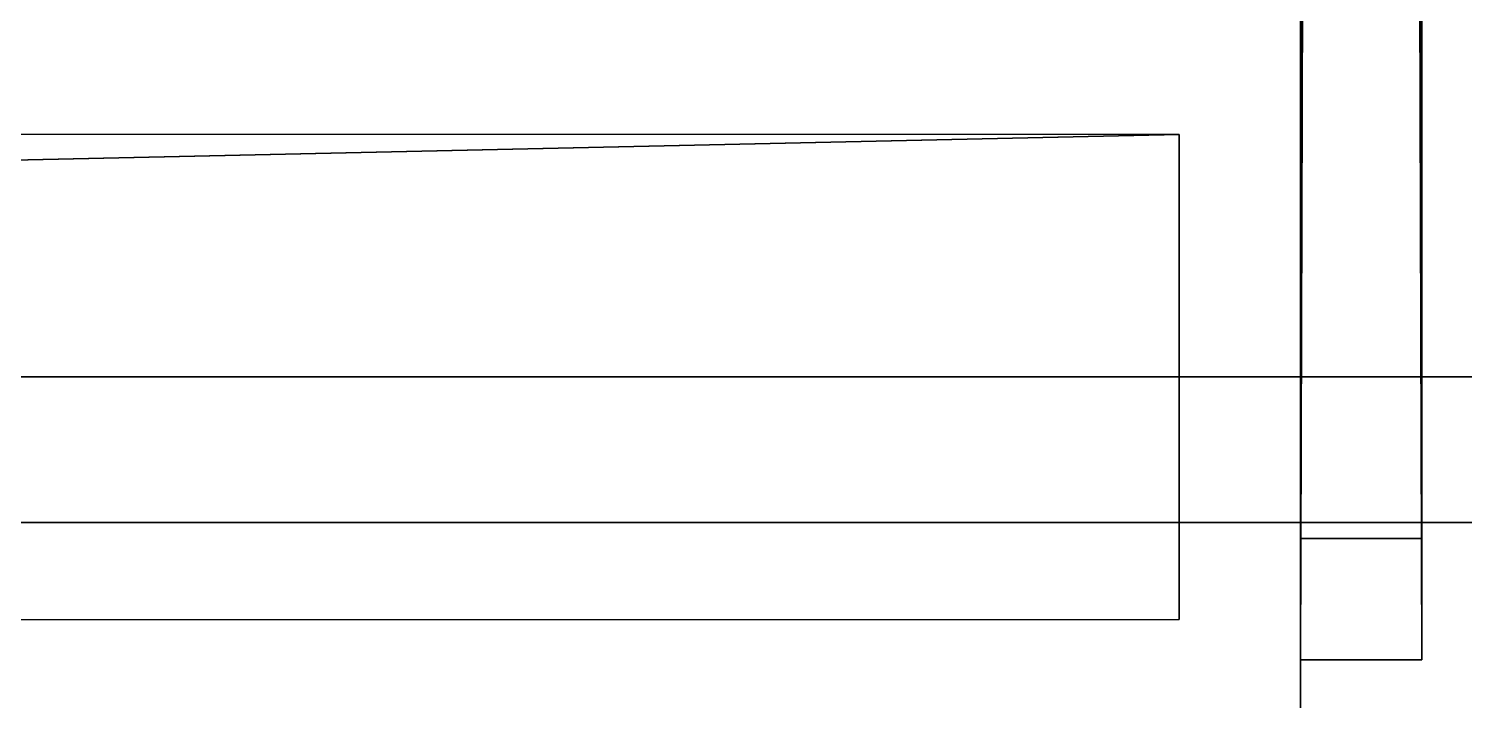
# Model space of a CAD drawing. Extents: x -93 to 34039, y -1114 to 8560.
# Drawn here: x 518.55 to 554.05, y 971.1 to 987.72 of the extents above; entities that cross this region are included whole.
import ezdxf

# ---------------------------------------------------------------- set-up
doc = ezdxf.new("R2010")
doc.units = 0
doc.layers.get('0').update_dxf_attribs({"color": 13, "linetype": 'CONTINUOUS'})
for name, color, linetype in [('____03_2____', 190, 'CONTINUOUS'), ('____03_2_____', 252, 'CONTINUOUS'), ('_____18________2____', 34, 'CONTINUOUS'), ('_____18________2_____', 22, 'CONTINUOUS'), ('_SYSTEM__CT_MODE', 252, 'CONTINUOUS'), ('_SYSTEM__RG_COLOR', 36, 'CONTINUOUS'), ('_SYSTEM__SKALER', 134, 'CONTINUOUS'), ('TEMP', 36, 'CONTINUOUS')]:
    doc.layers.add(name, color=color, linetype=linetype)

# ---------------------------------------------------------------- blocks, each defined once
blk = doc.blocks.new('TELO_95')
for p, q in [((0, 970), (0, 0)), ((0, 970, 18), (0, 0, 18))]:
    blk.add_line(p, q)
mesh = blk.add_polyface()
corners = [(568, 970), (0, 0), (0, 970), (568, 0)]
mesh.append_faces([[corners[k] for k in face] for face in [(0, 1, 2), (1, 0, 3)]], dxfattribs={"vtx0": -1})
mesh = blk.add_polyface()
corners = [(568, 0, 18), (0, 970, 18), (0, 0, 18), (568, 970, 18)]
mesh.append_faces([[corners[k] for k in face] for face in [(0, 1, 2), (1, 0, 3)]], dxfattribs={"vtx0": -1})
blk = doc.blocks.new('M_K_LEFT')
for p, q in [((0, 515, 5), (0, 0, 5)), ((0, 0, -5), (0, 515, -5))]:
    blk.add_line(p, q)
mesh = blk.add_polyface()
corners = [(0, 515, 5), (0, 0, -5), (0, 0, 5), (0, 515, -5)]
mesh.append_faces([[corners[k] for k in face] for face in [(0, 1, 2), (1, 0, 3)]], dxfattribs={"vtx0": -1})
blk = doc.blocks.new('KR_L')
at = {"color": 250}
for p, q in [((0, 500), (0, 0)), ((0, 0, 16), (0, 500, 16))]:
    blk.add_line(p, q, dxfattribs=at)
mesh = blk.add_polyface()
corners = [(0, 500, 16), (0, 0), (0, 0, 16), (0, 500)]
mesh.append_faces([[corners[k] for k in face] for face in [(0, 1, 2), (1, 0, 3)]], dxfattribs={"vtx0": -1})
blk = doc.blocks.new('KR_35')
at = {"yscale": 1.94, "zscale": 1.125}
blk.add_blockref('KR_L', (0, 0), dxfattribs=at)
blk = doc.blocks.new('LL')
at = {"color": 250}
for p, q in [((0, 300, 16), (0, 0, 16)), ((0, 300, 8), (0, 0, 8)), ((0, 300), (0, 0))]:
    blk.add_line(p, q, dxfattribs=at)
blk = doc.blocks.new('RAM_PANEL_95')
at = {"color": 250}
for p, q in [((0, 970), (0, 0)), ((0, 970, 18), (0, 0, 18))]:
    blk.add_line(p, q, dxfattribs=at)
for name in ['TELO_95', 'KR_35']:
    blk.add_blockref(name, (0, 0))
at = {"layer": '_SYSTEM__CT_MODE', "yscale": 3.233333333333332, "zscale": 1.125}
blk.add_blockref('LL', (0, 0), dxfattribs=at)
at = {"layer": '_SYSTEM__RG_COLOR', "color": 1, "yscale": 1.871844660194175, "zscale": 1.2}
blk.add_blockref('M_K_LEFT', (3, 3, 9), dxfattribs=at)
blk = doc.blocks.new('PANEL_G_34')
for p, q in [((-5, 440), (-5, 0)), ((5, 440), (-5, 440)), ((5, 0), (5, 440))]:
    blk.add_line(p, q)
blk.add_blockref('RAM_PANEL_95', (0, 0))
mesh = blk.add_polyface()
corners = [(5, 0), (-5, 440), (-5, 0), (5, 440)]
mesh.append_faces([[corners[k] for k in face] for face in [(0, 1, 2), (1, 0, 3)]], dxfattribs={"vtx0": -1})
blk = doc.blocks.new('RAM_PANEL_1')
at = {"layer": '_SYSTEM__RG_COLOR', "yscale": 2.25909090909091}
blk.add_blockref('PANEL_G_34', (8, 3, 3), dxfattribs=at)
blk = doc.blocks.new('PANEL_V')
blk.add_blockref('RAM_PANEL_1', (0, 0))
blk = doc.blocks.new('RAM_PANEL_7')
at = {"layer": '_SYSTEM__RG_COLOR', "yscale": 2.25909090909091}
blk.add_blockref('PANEL_G_34', (8, 3, 3), dxfattribs=at)
blk = doc.blocks.new('PANEL_V_1')
blk.add_blockref('RAM_PANEL_7', (0, 0))
blk = doc.blocks.new('RAM_PANEL_47')
at = {"layer": '_SYSTEM__RG_COLOR', "xscale": 1.2, "yscale": 1.236363636363636}
blk.add_blockref('PANEL_G_34', (9, 3, 3), dxfattribs=at)
blk = doc.blocks.new('PANEL_V_33')
blk.add_blockref('RAM_PANEL_47', (0, 0))
blk = doc.blocks.new('V_MAR')
for p, q in [((294, 8), (0, 8)), ((0, 8), (0, -8)), ((294, -8), (0, -8))]:
    blk.add_line(p, q)
mesh = blk.add_polyface()
corners = [(294, -8), (0, 8), (0, -8), (294, 8)]
mesh.append_faces([[corners[k] for k in face] for face in [(0, 1, 2), (1, 0, 3)]], dxfattribs={"vtx0": -1})
blk = doc.blocks.new('L_MAR')
for p, q in [((0, 8), (0, -8)), ((0, 8, 594), (0, -8, 594)), ((0, 8, 594), (0, 8)), ((0, -8, 594), (0, -8))]:
    blk.add_line(p, q)
mesh = blk.add_polyface()
corners = [(0, 8, 594), (0, -8), (0, -8, 594), (0, 8)]
mesh.append_faces([[corners[k] for k in face] for face in [(0, 1, 2), (1, 0, 3)]], dxfattribs={"vtx0": -1})
blk = doc.blocks.new('N_MAR')
for p, q in [((0, 8), (294, 8)), ((0, -8), (0, 8)), ((0, -8), (294, -8))]:
    blk.add_line(p, q)
mesh = blk.add_polyface()
corners = [(294, 8), (0, -8), (0, 8), (294, -8)]
mesh.append_faces([[corners[k] for k in face] for face in [(0, 1, 2), (1, 0, 3)]], dxfattribs={"vtx0": -1})
blk = doc.blocks.new('_1')
at = {"color": 250}
for p, q in [((5, 0, 5), (7.003, 0, 5)), ((5, 0, -5), (5, 0, 5)), ((7.003, 0, -5), (5, 0, -5)), ((7.003, 0, 1.154), (20.152, 0, 1.154)), ((7.003, 0, 5), (7.003, 0, 1.154)), ((24.684, 0, -1.228), (7.003, 0, -1.228)), ((7.003, 0, -1.228), (7.003, 0, -5)), ((20.152, 0, 1.154), (20.152, 0, 5)), ((20.152, 0, 5), (21.943, 0, 5)), ((23.915, 0, 0.814), (24.684, 0, 0.695)), ((24.684, 0, 0.695), (24.684, 0, -1.228))]:
    blk.add_line(p, q, dxfattribs=at)
blk.add_polyline3d([(21.943, 0, 5), (22.082, 0, 3.325), (22.484, 0, 1.973), (23.32, 0, 1.073), (23.915, 0, 0.814)], dxfattribs=at)
blk = doc.blocks.new('MARKER_TEKSTUR_F')
for p, q in [((300, 16, 600), (0, 16, 600)), ((0, 16, 600), (0, 16)), ((0, 16), (300, 16)), ((0, 0), (300, 0)), ((0, 0, 600), (0, 0)), ((300, 0, 600), (0, 0, 600))]:
    blk.add_line(p, q)
blk = doc.blocks.new('SKALER_4')
for p, q in [((0, 0), (1, 0)), ((0, 0, 1), (0, 0)), ((1, 0, 1), (0, 0, 1)), ((1, 0), (1, 0, 1))]:
    blk.add_line(p, q)
blk = doc.blocks.new('TELO_F_17')
for p, q in [((0, 3), (2096, 3)), ((2096, 3, 966), (0, 3, 966)), ((0, 3, 966), (0, 3)), ((0, 3, 966), (0, 0, 966)), ((0, 0), (0, 3)), ((2096, 3), (2096, 3, 966)), ((2096, 3, 966), (2096, 0, 966)), ((2096, 3), (2096, 0)), ((2096, 0, 966), (0, 0, 966)), ((0, 0), (2096, 0)), ((0, 0, 966), (0, 0)), ((2096, 0), (2096, 0, 966))]:
    blk.add_line(p, q)
at = {"layer": '_SYSTEM__SKALER', "xscale": 6.986666666666665, "zscale": 1.609999999999999}
blk.add_blockref('SKALER_4', (0, 0), dxfattribs=at)
mesh = blk.add_polyface()
corners = [(0, 3, 966), (2096, 3), (0, 3), (2096, 3, 966)]
mesh.append_faces([[corners[k] for k in face] for face in [(0, 1, 2), (1, 0, 3)]], dxfattribs={"vtx0": -1})
mesh = blk.add_polyface()
corners = [(2096, 0, 966), (0, 3, 966), (0, 0, 966), (2096, 3, 966)]
mesh.append_faces([[corners[k] for k in face] for face in [(0, 1, 2), (1, 0, 3)]], dxfattribs={"vtx0": -1})
mesh = blk.add_polyface()
corners = [(0, 3, 966), (0, 0), (0, 0, 966), (0, 3)]
mesh.append_faces([[corners[k] for k in face] for face in [(0, 1, 2), (1, 0, 3)]], dxfattribs={"vtx0": -1})
mesh = blk.add_polyface()
corners = [(2096, 3), (0, 0), (0, 3), (2096, 0)]
mesh.append_faces([[corners[k] for k in face] for face in [(0, 1, 2), (1, 0, 3)]], dxfattribs={"vtx0": -1})
mesh = blk.add_polyface()
corners = [(2096, 3), (2096, 0, 966), (2096, 0), (2096, 3, 966)]
mesh.append_faces([[corners[k] for k in face] for face in [(0, 1, 2), (1, 0, 3)]], dxfattribs={"vtx0": -1})
mesh = blk.add_polyface()
corners = [(2096, 0), (0, 0, 966), (0, 0), (2096, 0, 966)]
mesh.append_faces([[corners[k] for k in face] for face in [(0, 1, 2), (1, 0, 3)]], dxfattribs={"vtx0": -1})
blk = doc.blocks.new('RAMKA_PANEL_F_16')
for p, q in [((0, 0), (0, 3)), ((0, 0, 2096), (0, 3, 2096))]:
    blk.add_line(p, q)
at = {"extrusion": (1, 0, 6.12323e-17), "rotation": 270}
blk.add_blockref('TELO_F_17', (0, 2096), dxfattribs=at)
at = {"layer": '_SYSTEM__CT_MODE', "xscale": 3.22, "yscale": 0.1875, "zscale": 3.493333333333334}
blk.add_blockref('MARKER_TEKSTUR_F', (0, 0), dxfattribs=at)
at = {"layer": '_SYSTEM__CT_MODE', "xscale": 1.016064487580898}
blk.add_blockref('_1', (0, 0, 1048), dxfattribs=at)
at = {"layer": '_SYSTEM__RG_COLOR', "xscale": 3.26530612244898}
for name, p, yscale in [('V_MAR', (3, 1.5, 2093), 0.1874999999999999), ('N_MAR', (3, 1.5, 3), 0.1874999999999998)]:
    blk.add_blockref(name, p, dxfattribs=dict(at, yscale=yscale))
at = {"layer": '_SYSTEM__RG_COLOR', "yscale": 0.1874999999999999, "zscale": 3.518518518518519}
blk.add_blockref('L_MAR', (3, 1.5, 3), dxfattribs=at)
blk = doc.blocks.new('PANEL_F_16')
blk.add_blockref('RAMKA_PANEL_F_16', (0, 0))
blk = doc.blocks.new('MARKER_TEKSTUR')
for p, q in [((16, 500), (0, 500)), ((16, 500, 700), (0, 500, 700))]:
    blk.add_line(p, q)
blk = doc.blocks.new('M_K_ZAD')
for p, q in [((5, 0, 640), (-5, 0, 640)), ((-5, 0, 640), (-5, 0)), ((-5, 0), (5, 0)), ((5, 0), (5, 0, 640))]:
    blk.add_line(p, q)
mesh = blk.add_polyface()
corners = [(5, 0), (-5, 0, 640), (-5, 0), (5, 0, 640)]
mesh.append_faces([[corners[k] for k in face] for face in [(0, 1, 2), (1, 0, 3)]], dxfattribs={"vtx0": -1})
blk = doc.blocks.new('M_K_VERH')
for p, q in [((-5, 440), (-5, 0)), ((5, 440), (-5, 440)), ((5, 0), (5, 440))]:
    blk.add_line(p, q)
mesh = blk.add_polyface()
corners = [(5, 0), (-5, 440), (-5, 0), (5, 440)]
mesh.append_faces([[corners[k] for k in face] for face in [(0, 1, 2), (1, 0, 3)]], dxfattribs={"vtx0": -1})
blk = doc.blocks.new('N_1')
for p, q in [((0, 500), (8, 500)), ((8, 0), (8, 500)), ((8, 500), (16, 500))]:
    blk.add_line(p, q)
blk = doc.blocks.new('RAM_PANEL_44')
for p, q in [((0, 550), (18, 550)), ((0, 550, 830), (18, 550, 830))]:
    blk.add_line(p, q)
at = {"layer": '_SYSTEM__CT_MODE', "xscale": 1.124999999999999, "yscale": 1.100000000000078, "zscale": 1.185714285714242}
blk.add_blockref('MARKER_TEKSTUR', (0, 0), dxfattribs=at)
at = {"layer": '_SYSTEM__CT_MODE', "xscale": 1.125, "yscale": 1.1}
blk.add_blockref('N_1', (0, 0), dxfattribs=at)
at = {"layer": '_SYSTEM__RG_COLOR', "color": 1, "xscale": 1.2, "yscale": 1.236363636363636}
blk.add_blockref('PANEL_G_34', (9, 3, 3), dxfattribs=at)
at = {"layer": '_SYSTEM__RG_COLOR', "xscale": 1.2, "zscale": 1.287499999999949}
blk.add_blockref('M_K_ZAD', (9, 547, 3), dxfattribs=at)
at = {"layer": '_SYSTEM__RG_COLOR', "xscale": 1.2, "yscale": 1.236363636363636}
blk.add_blockref('M_K_VERH', (9, 3, 827), dxfattribs=at)
blk = doc.blocks.new('PANEL_V_32')
blk.add_blockref('RAM_PANEL_44', (0, 0))
blk = doc.blocks.new('RAM_PANEL_51')
for p, q in [((0, 550), (18, 550)), ((0, 550, 2100), (18, 550, 2100))]:
    blk.add_line(p, q)
at = {"layer": '_SYSTEM__CT_MODE', "xscale": 1.124999999999999, "yscale": 1.100000000000078, "zscale": 2.99999999999989}
blk.add_blockref('MARKER_TEKSTUR', (0, 0), dxfattribs=at)
at = {"layer": '_SYSTEM__CT_MODE', "xscale": 1.125, "yscale": 1.1}
blk.add_blockref('N_1', (0, 0), dxfattribs=at)
at = {"layer": '_SYSTEM__RG_COLOR', "color": 1, "xscale": 1.2, "yscale": 1.236363636363636}
blk.add_blockref('PANEL_G_34', (9, 3, 3), dxfattribs=at)
at = {"layer": '_SYSTEM__RG_COLOR', "xscale": 1.2, "zscale": 3.271874999999868}
blk.add_blockref('M_K_ZAD', (9, 547, 3), dxfattribs=at)
at = {"layer": '_SYSTEM__RG_COLOR', "xscale": 1.2, "yscale": 1.236363636363636}
blk.add_blockref('M_K_VERH', (9, 3, 2097), dxfattribs=at)
blk = doc.blocks.new('PANEL_V_35')
blk.add_blockref('RAM_PANEL_51', (0, 0))
blk = doc.blocks.new('TELO_F_16')
for p, q in [((0, 3), (826, 3)), ((826, 3, 966), (0, 3, 966)), ((0, 3, 966), (0, 3)), ((0, 3, 966), (0, 0, 966)), ((0, 0), (0, 3)), ((826, 3), (826, 3, 966)), ((826, 3, 966), (826, 0, 966)), ((826, 3), (826, 0)), ((826, 0, 966), (0, 0, 966)), ((0, 0), (826, 0)), ((0, 0, 966), (0, 0)), ((826, 0), (826, 0, 966))]:
    blk.add_line(p, q)
at = {"layer": '_SYSTEM__SKALER', "xscale": 2.753333333333332, "zscale": 1.609999999999999}
blk.add_blockref('SKALER_4', (0, 0), dxfattribs=at)
mesh = blk.add_polyface()
corners = [(0, 3, 966), (826, 3), (0, 3), (826, 3, 966)]
mesh.append_faces([[corners[k] for k in face] for face in [(0, 1, 2), (1, 0, 3)]], dxfattribs={"vtx0": -1})
mesh = blk.add_polyface()
corners = [(826, 0, 966), (0, 3, 966), (0, 0, 966), (826, 3, 966)]
mesh.append_faces([[corners[k] for k in face] for face in [(0, 1, 2), (1, 0, 3)]], dxfattribs={"vtx0": -1})
mesh = blk.add_polyface()
corners = [(0, 3, 966), (0, 0), (0, 0, 966), (0, 3)]
mesh.append_faces([[corners[k] for k in face] for face in [(0, 1, 2), (1, 0, 3)]], dxfattribs={"vtx0": -1})
mesh = blk.add_polyface()
corners = [(826, 3), (0, 0), (0, 3), (826, 0)]
mesh.append_faces([[corners[k] for k in face] for face in [(0, 1, 2), (1, 0, 3)]], dxfattribs={"vtx0": -1})
mesh = blk.add_polyface()
corners = [(826, 3), (826, 0, 966), (826, 0), (826, 3, 966)]
mesh.append_faces([[corners[k] for k in face] for face in [(0, 1, 2), (1, 0, 3)]], dxfattribs={"vtx0": -1})
mesh = blk.add_polyface()
corners = [(826, 0), (0, 0, 966), (0, 0), (826, 0, 966)]
mesh.append_faces([[corners[k] for k in face] for face in [(0, 1, 2), (1, 0, 3)]], dxfattribs={"vtx0": -1})
blk = doc.blocks.new('RAMKA_PANEL_F_15')
for p, q in [((0, 0), (0, 3)), ((0, 0, 826), (0, 3, 826))]:
    blk.add_line(p, q)
at = {"extrusion": (1, 0, 6.12323e-17), "rotation": 270}
blk.add_blockref('TELO_F_16', (0, 826), dxfattribs=at)
at = {"layer": '_SYSTEM__CT_MODE', "xscale": 3.22, "yscale": 0.1875, "zscale": 1.376666666666667}
blk.add_blockref('MARKER_TEKSTUR_F', (0, 0), dxfattribs=at)
at = {"layer": '_SYSTEM__CT_MODE', "xscale": 1.016064487580898}
blk.add_blockref('_1', (0, 0, 413), dxfattribs=at)
at = {"layer": '_SYSTEM__RG_COLOR', "xscale": 3.26530612244898}
for name, p, yscale in [('V_MAR', (3, 1.5, 823), 0.1874999999999999), ('N_MAR', (3, 1.5, 3), 0.1874999999999998)]:
    blk.add_blockref(name, p, dxfattribs=dict(at, yscale=yscale))
at = {"layer": '_SYSTEM__RG_COLOR', "yscale": 0.1874999999999999, "zscale": 1.380471380471381}
blk.add_blockref('L_MAR', (3, 1.5, 3), dxfattribs=at)
blk = doc.blocks.new('PANEL_F_15')
blk.add_blockref('RAMKA_PANEL_F_15', (0, 0))
blk = doc.blocks.new('RAM_PANEL_80')
at = {"layer": '_SYSTEM__RG_COLOR', "xscale": 1.2, "yscale": 1.236363636363636}
blk.add_blockref('PANEL_G_34', (9, 3, 3), dxfattribs=at)
blk = doc.blocks.new('PANEL_V_52')
blk.add_blockref('RAM_PANEL_80', (0, 0))
blk = doc.blocks.new('RAM_PANEL_81')
at = {"layer": '_SYSTEM__RG_COLOR', "xscale": 1.2, "yscale": 1.236363636363636}
blk.add_blockref('PANEL_G_34', (9, 3, 3), dxfattribs=at)
blk = doc.blocks.new('PANEL_V_53')
blk.add_blockref('RAM_PANEL_81', (0, 0))
blk = doc.blocks.new('RAM_PANEL_82')
at = {"layer": '_SYSTEM__RG_COLOR', "xscale": 1.2, "yscale": 1.236363636363636}
blk.add_blockref('PANEL_G_34', (9, 3, 3), dxfattribs=at)
blk = doc.blocks.new('PANEL_V_54')
blk.add_blockref('RAM_PANEL_82', (0, 0))

msp = doc.modelspace()

# ---------------------------------------------------------------- block references
at = {"layer": '____03_2____', "rotation": 90.00000000000001}
msp.add_blockref('PANEL_F_16', (553, 972.1, 2), dxfattribs=at)
at = {"layer": '____03_2_____', "rotation": 90.00000000000001}
msp.add_blockref('PANEL_F_15', (553, 972.1, 2102), dxfattribs=at)
at = {"layer": '_____18________2____', "rotation": 270.0000000000001}
for name, p in [('PANEL_V_52', (0, 1464.1, 1682.003)), ('PANEL_V_53', (0, 1464.1, 1264.003)), ('PANEL_V_54', (0, 1464.1, 846.003)), ('PANEL_V_35', (0, 988.1))]:
    msp.add_blockref(name, p, dxfattribs=at)
at = {"layer": '_____18________2_____', "rotation": 270.0000000000001}
for name, p in [('PANEL_V_33', (0, 1464.1, 2118)), ('PANEL_V_32', (0, 988.1, 2100))]:
    msp.add_blockref(name, p, dxfattribs=at)
at = {"layer": 'TEMP'}
for name, p in [('PANEL_V', (0, 0)), ('PANEL_V_1', (0, 0, 1817))]:
    msp.add_blockref(name, p, dxfattribs=at)

doc.saveas('drawing.dxf')
